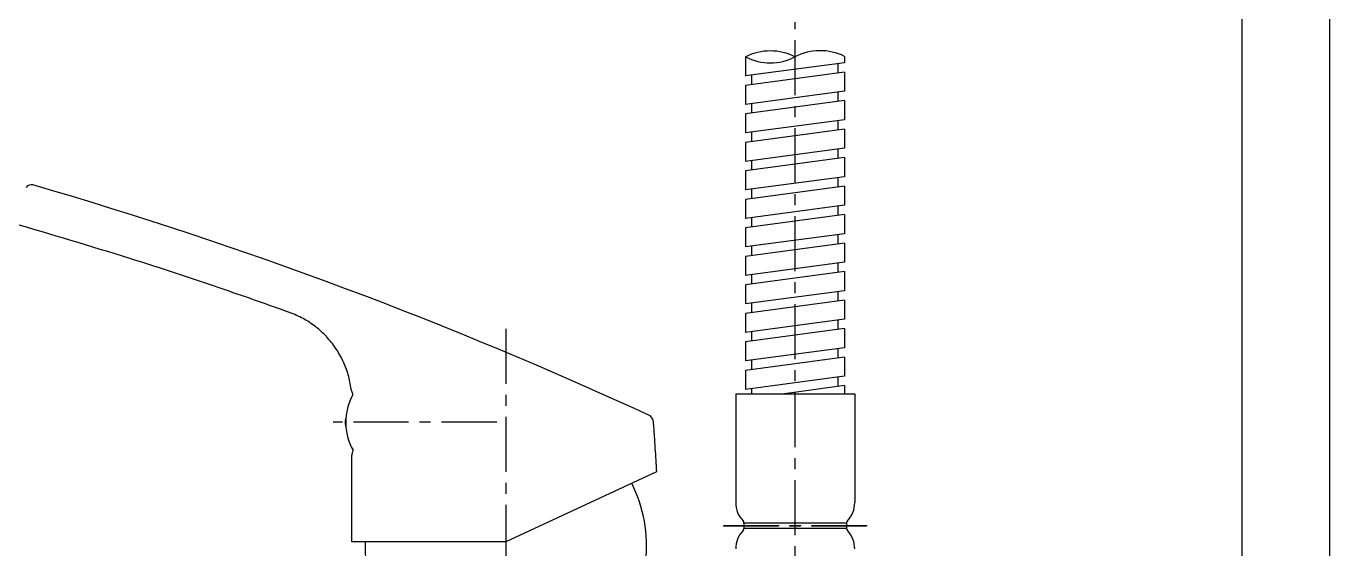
# Model space of a CAD drawing. Extents: x 1183 to 1777, y -825 to -405.
# Drawn here: x 1569.8 to 1777, y -679.4 to -596.2 of the extents above; entities that cross this region are included whole.
import ezdxf

# ---------------------------------------------------------------- set-up
doc = ezdxf.new("R2010")
doc.units = 0
doc.header["$LTSCALE"] = 7
doc.header["$MEASUREMENT"] = 0
doc.linetypes.add('CENTER', pattern=[2, 1.25, -0.25, 0.25, -0.25])
doc.layers.get('0').update_dxf_attribs({"color": 2, "linetype": 'CONTINUOUS'})
for name, color, linetype in [('CL', 1, 'CENTER'), ('D', 2, 'CONTINUOUS'), ('DIM', 2, 'CONTINUOUS'), ('DWG', 7, 'CONTINUOUS')]:
    doc.layers.add(name, color=color, linetype=linetype)

# ---------------------------------------------------------------- blocks, each defined once
blk = doc.blocks.new('BORDER')
blk.add_line((1.00000000000004, 0), (1.00000000000004, 1.00000000000004))
blk = doc.blocks.new('양식')
at = {"color": 4}
blk.add_line((1768.000000906221, 385.9999992715987), (1768.000000906221, 10.99999927159865), dxfattribs=at)
at = {"xscale": 594, "yscale": 420, "zscale": 594}
blk.add_blockref('BORDER', (1188.000000906221, -7.28401346350438e-07), dxfattribs=at)

msp = doc.modelspace()

# ---------------------------------------------------------------- linework, layer by layer
at = {"layer": 'CL'}
for p, q in [((1691.985255980342, -747.1758291712938), (1691.98525598034, -595.5658048028769)), ((1646.014841772892, -644.3460479713423), (1646.014841772892, -757.1258291713186)), ((1644.564841772891, -659.2258291714163), (1618.564841772891, -659.2258291714163)), ((1680.564834710688, -675.675829171277), (1703.464834710711, -675.6758291712761)), ((1703.464834710703, -675.6758291712765), (1680.56483471068, -675.6758291712765))]:
    msp.add_line(p, q, dxfattribs=at)
at = {"layer": 'D'}
for centre, radius, start, end in [((1688.060265647517, -608.6569178761421), 8.500502169890485, 62.59566693449952, 117.4043330655005), ((1695.995881284536, -608.7743509005887), 8.65578225441487, 63.63481574050079, 117.6965917102492), ((1688.060265647516, -593.5637563928323), 8.500502169891009, 242.5956669344995, 297.4043330655005)]:
    msp.add_arc(centre, radius, start, end, dxfattribs=at)
at = {"layer": 'DWG'}
for p, q in [((1684.147765647513, -601.110337134489), (1684.114834710689, -601.1147618002966)), ((1684.114834710689, -601.1147618002966), (1684.114834710689, -604.1442445178533)), ((1699.839834710689, -602.0314024146679), (1684.114834710689, -604.1442445178533)), ((1698.839834710689, -603.6658799147405), (1698.839834710689, -602.1719432493716)), ((1699.839834710688, -601.0189277339642), (1699.839834710687, -602.0314024146691)), ((1699.839834710689, -603.5344062306646), (1684.114834710688, -605.6472483338481)), ((1685.114834710689, -605.518445041928), (1685.114834710689, -604.0127708337774)), ((1699.839834710689, -603.5344062306646), (1699.839834710687, -606.5638889482206)), ((1684.114834710688, -605.6472483338481), (1684.114834710688, -608.6767310514048)), ((1699.839834710688, -606.5638889482194), (1684.114834710688, -608.6767310514048)), ((1698.839834710688, -608.198366448292), (1698.839834710688, -606.7044297829231)), ((1699.839834710688, -608.066892764216), (1684.114834710688, -610.1797348673996)), ((1685.114834710688, -610.0509315754795), (1685.114834710688, -608.5452573673289)), ((1699.839834710688, -608.066892764216), (1699.839834710687, -611.096375481772)), ((1684.114834710688, -610.1797348673996), (1684.114834710688, -613.2092175849563)), ((1699.839834710688, -611.0963754817718), (1684.114834710688, -613.2092175849563)), ((1698.839834710689, -612.7308529818434), (1698.839834710688, -611.2369163164745)), ((1699.839834710688, -612.5993792977675), (1684.114834710689, -614.7122214009511)), ((1685.114834710688, -614.583418109031), (1685.114834710688, -613.0777439008804)), ((1699.839834710688, -612.5993792977675), (1699.839834710688, -615.6288620153233)), ((1684.114834710688, -614.7122214009511), (1684.114834710688, -617.7417041185078)), ((1699.839834710688, -615.6288620153229), (1684.114834710689, -617.7417041185078)), ((1699.839834710689, -617.1318658313186), (1684.114834710689, -619.2447079345021)), ((1698.839834710689, -617.2633395153945), (1698.839834710689, -615.7694028500256)), ((1699.839834710689, -617.1318658313186), (1699.839834710688, -620.1613485488743)), ((1684.114834710688, -619.2447079345026), (1684.114834710688, -622.2741906520592)), ((1685.114834710688, -619.1159046425824), (1685.114834710688, -617.6102304344319)), ((1699.839834710689, -620.1613485488743), (1684.114834710689, -622.2741906520588)), ((1699.839834710689, -621.6643523648701), (1684.114834710689, -623.7771944680536)), ((1698.839834710689, -621.795826048946), (1698.839834710689, -620.3018893835771)), ((1699.839834710689, -621.6643523648701), (1699.839834710688, -624.6938350824258)), ((1684.114834710688, -623.7771944680541), (1684.114834710688, -626.8066771856107)), ((1685.114834710688, -623.6483911761339), (1685.114834710688, -622.1427169679833)), ((1699.839834710689, -624.6938350824258), (1684.114834710689, -626.8066771856103)), ((1698.839834710689, -626.3283125824975), (1698.839834710689, -624.8343759171286)), ((1699.839834710689, -626.1968388984216), (1684.114834710689, -628.3096810016051)), ((1685.114834710688, -628.1808777096854), (1685.114834710688, -626.6752035015348)), ((1699.839834710689, -626.1968388984216), (1699.839834710687, -629.2263216159773)), ((1684.114834710689, -628.3096810016051), (1684.114834710689, -631.3391637191618)), ((1699.839834710689, -629.2263216159764), (1684.114834710689, -631.3391637191618)), ((1698.839834710689, -630.860799116049), (1698.839834710689, -629.3668624506801)), ((1699.839834710689, -630.729325431973), (1684.114834710689, -632.8421675351566)), ((1685.114834710689, -632.7133642432365), (1685.114834710689, -631.2076900350859)), ((1699.839834710689, -630.729325431973), (1699.839834710687, -633.7588081495288)), ((1684.114834710689, -632.8421675351566), (1684.114834710689, -635.8716502527133)), ((1699.839834710689, -633.7588081495288), (1684.114834710689, -635.8716502527133)), ((1698.839834710689, -635.3932856496004), (1698.839834710689, -633.8993489842316)), ((1699.839834710689, -635.2618119655245), (1684.114834710689, -637.3746540687081)), ((1685.114834710689, -637.245850776788), (1685.114834710689, -635.7401765686374)), ((1699.839834710689, -635.2618119655245), (1699.839834710689, -638.2912946830803)), ((1684.114834710689, -637.3746540687081), (1684.114834710689, -640.4041367862648)), ((1699.839834710689, -638.2912946830799), (1684.114834710689, -640.4041367862648)), ((1699.839834710689, -639.7942984990756), (1684.114834710689, -641.9071406022592)), ((1685.114834710689, -641.7783373103396), (1685.114834710689, -640.2726631021889)), ((1698.839834710689, -639.9257721831515), (1698.839834710689, -638.4318355177826)), ((1699.839834710689, -639.7942984990756), (1699.839834710689, -642.8237812166315)), ((1684.114834710689, -641.9071406022597), (1684.114834710689, -644.9366233198164)), ((1699.839834710689, -642.8237812166315), (1684.114834710689, -644.9366233198159)), ((1699.839834710689, -644.3267850326272), (1684.114834710689, -646.4396271358107)), ((1698.839834710689, -644.4582587167031), (1698.839834710689, -642.9643220513342)), ((1699.839834710689, -644.3267850326272), (1699.839834710689, -647.356267750183)), ((1684.114834710689, -646.4396271358112), (1684.114834710689, -649.4691098533679)), ((1685.114834710689, -646.3108238438911), (1685.114834710689, -644.8051496357405)), ((1699.839834710689, -647.356267750183), (1684.114834710689, -649.4691098533674)), ((1698.839834710689, -648.9907452502546), (1698.839834710689, -647.4968085848857)), ((1699.839834710689, -648.8592715661787), (1684.114834710689, -650.9721136693622)), ((1685.114834710689, -650.8433103774425), (1685.114834710689, -649.337636169292)), ((1699.839834710689, -648.8592715661787), (1699.839834710688, -651.8887542837344)), ((1684.114834710689, -650.9721136693622), (1684.114834710689, -654.0015963869189)), ((1699.839834710689, -651.8887542837335), (1684.114834710689, -654.0015963869189)), ((1698.839834710689, -653.5232317838061), (1698.839834710689, -652.0292951184372)), ((1682.56483471068, -654.6758291712765), (1682.56483471068, -671.9880318932417)), ((1682.56483471068, -654.6758291712756), (1701.46483471071, -654.6758291712756)), ((1685.114834710689, -654.6758291712756), (1685.114834710689, -653.870122702843)), ((1699.839834710689, -653.3917580997302), (1690.283030835176, -654.6758291712756)), ((1699.839834710689, -653.3917580997302), (1699.839834710689, -654.6758291712756)), ((1701.46483471071, -654.6758291712765), (1701.464834710711, -671.9880318932417)), ((1621.564679356251, -678.2257690735157), (1621.564679356251, -664.4757690735157)), ((1669.717500508012, -663.2191673807981), (1669.717500512916, -663.2191673758941)), ((1669.964512482852, -667.0810939013152), (1646.014679449252, -678.2490844569168)), ((1683.864834710697, -675.2469034105604), (1683.864834710697, -676.104754931978)), ((1700.164834710694, -675.24690341056), (1683.864834710689, -675.24690341056)), ((1700.164834710694, -675.2469034105604), (1700.164834710694, -676.104754931978)), ((1700.164834710694, -676.104754931978), (1683.864834710689, -676.104754931978)), ((1646.014679449253, -678.2257690735157), (1621.564679356251, -678.2257690735157))]:
    msp.add_line(p, q, dxfattribs=at)
for centre, radius, start, end in [((1570.582606542352, -622.4294955696157), 0.9999999373, 73.76232277121808, 144.9317468462683), ((1375.126344585552, -1293.544714454915), 699.9984158266, 65.19060768332886, 73.76227518620432), ((1629.564679449252, -659.2257690735157), 9, 150.7909600754928, 209.4550458065208), ((1668.426698934751, -659.057766759315), 0.9999998703, 4.121129221096164, 65.19069815400326), ((1646.014679449253, -678.9418405021149), 22.377346032, 353.8844964337238, 26.60778172519704), ((1686.56373243951, -672.0819305322373), 3.999999999999905, 178.6548775115504, 224.6945675883366), ((1697.465936981881, -672.0819305322373), 3.999999999999905, 315.3054324116633, 1.345122488449544), ((1683.364834710697, -675.2469034105604), 0.5, 0, 44.69456758833666), ((1700.664834710694, -675.2469034105604), 0.5, 135.3054324116634, 180), ((1686.56373243951, -679.2697278103158), 3.999999999999905, 135.3054324116634, 181.3451224884495), ((1683.364834710697, -676.104754931978), 0.5, 315.3054324116633, 0), ((1700.664834710694, -676.104754931978), 0.5, 180, 224.6945675883366), ((1697.465936981881, -679.2697278103158), 3.999999999999905, 358.6548775115504, 44.69456758833666), ((1646.014679449253, -678.9418405021149), 22.377346032, 178.1662313360539, 186.1155035662762)]:
    msp.add_arc(centre, radius, start, end, dxfattribs=at)
for points in [[(1611.651025409653, -641.7525688676149), (1601.418420479052, -638.1631374976157), (1586.238286634951, -633.1629174750149), (1567.491531892951, -627.5113129113149)], [(1621.44529017815, -653.9757690710155), (1620.967518898152, -651.6727579172154), (1620.135458424752, -649.4726623599151), (1618.96955384745, -647.4297280318158), (1617.498489027151, -645.594257419815), (1615.758502223051, -644.0114448781158), (1613.792341799452, -642.720155859515), (1611.650900423151, -641.7530611556156)], [(1621.709534149452, -654.8355723242155), (1621.642295810353, -654.5826071267154), (1621.540522637652, -654.249501338815), (1621.470174838653, -654.0443373147152), (1621.445290168251, -653.9757690735157)], [(1620.585077947052, -659.828240950015), (1620.579448884152, -659.788026339115), (1620.565669336752, -659.6662406181156), (1620.55647748045, -659.5526720156156), (1620.550528392751, -659.4449188935157), (1620.547006271553, -659.3366203031153), (1620.545810340952, -659.2256976505157), (1620.547011498752, -659.1146766193149), (1620.550530729851, -659.0065656638151), (1620.556466205052, -658.899033972715), (1620.565675943852, -658.7852282873152), (1620.579509902552, -658.6630512955151), (1620.585069456351, -658.6233548276157)], [(1669.424114408851, -658.9859199541149), (1669.470681985051, -659.6363108368157), (1669.557904216853, -660.8750346172153), (1669.726344346151, -663.3527980227152), (1669.964512460653, -667.0810939027149)], [(1621.564679356251, -664.4757690735157), (1621.585667999453, -664.3769550008153), (1621.645681516852, -664.0837919581152), (1621.728315223051, -663.6497637187156)]]:
    msp.add_spline(points, degree=3, dxfattribs=at)

# ---------------------------------------------------------------- block references
at = {"layer": 'DIM'}
msp.add_blockref('양식', (-4.999996423828634, -824.99999927168), dxfattribs=at)

doc.saveas('drawing.dxf')
